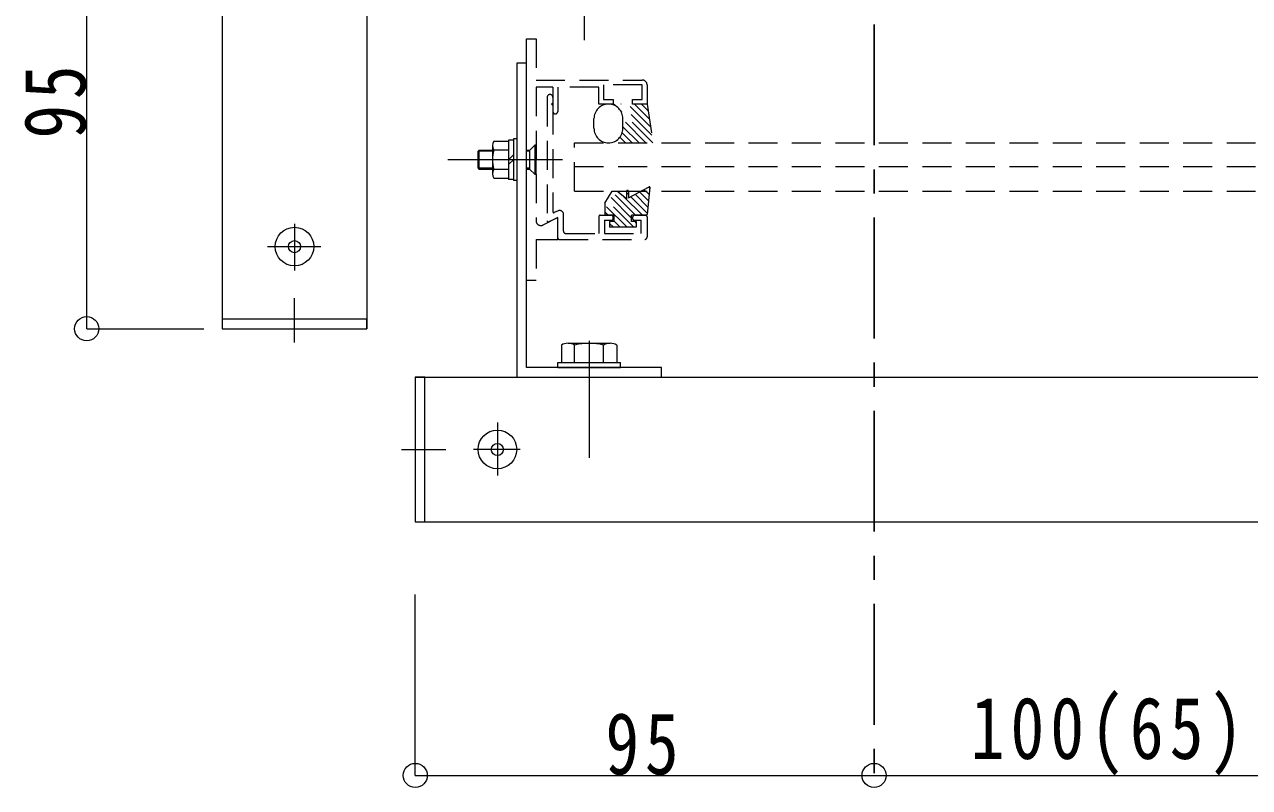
# Model space of a CAD drawing. Units: millimetres at full size, sheet at 1:5. Extents: x -1050 to 1050, y -742 to 742.
# Drawn here: x -327.9 to -74.3, y -226.8 to -68.8 of the extents above; entities that cross this region are included whole.
import ezdxf

# ---------------------------------------------------------------- set-up
doc = ezdxf.new("R2010")
doc.units = ezdxf.units.MM
doc.header["$LTSCALE"] = 5
doc.linetypes.add('CHAIN1', pattern=[8, 5, -1, 1, -1])
doc.linetypes.add('DASHED1', pattern=[1.8, 1.2, -0.6])
doc.layers.add('0-0_通り芯', color=7, linetype='CHAIN1')
for name, color, linetype, lineweight in [('0-3_寸法', 54, 'Continuous', 20), ('0-4_手摺部材', 92, 'Continuous', 20), ('0-5_手すり子', 12, 'Continuous', 20), ('0-7_ガラス', 6, 'Continuous', 20), ('0-8_その他', 11, 'Continuous', 20)]:
    doc.layers.add(name, color=color, linetype=linetype, lineweight=lineweight)
doc.styles.add('ＭＳ ゴシック', font='')
doc.styles.get('ＭＳ ゴシック').set_extended_font_data('MS Gothic')

# ---------------------------------------------------------------- blocks, each defined once
blk = doc.blocks.new('dimension_origin')
at = {"color": 0, "linetype": 'Continuous', "lineweight": -2}
blk.add_circle((0, 0), 1.25, dxfattribs=at)

msp = doc.modelspace()

# ---------------------------------------------------------------- linework, layer by layer
at = {"layer": '0-0_通り芯'}
msp.add_line((-151.98, 91.207), (-151.98, -224.293), dxfattribs=at)
at = {"layer": '0-3_寸法'}
for p, q in [((-315, -131.793), (-315, -36.793)), ((-315, -131.793), (-290.723, -131.793)), ((-246.98, -224.293), (-246.98, -186.793)), ((-246.98, -224.293), (-151.98, -224.293)), ((-151.98, -224.293), (-51.98, -224.293))]:
    msp.add_line(p, q, dxfattribs=at)
at = {"layer": '0-4_手摺部材', "linetype": 'CHAIN1'}
for p, q in [((-211.98, -48.276), (-211.98, -72.052)), ((-216.463, -96.793), (-240.239, -96.793)), ((-271.98, -110.085), (-271.98, -119.703)), ((-277.583, -114.793), (-266.562, -114.793)), ((-271.98, -134.644), (-271.98, -125.473)), ((-210.98, -134.279), (-210.98, -158.551)), ((-229.98, -151.189), (-229.98, -162.211)), ((-249.831, -156.793), (-240.66, -156.793)), ((-225.272, -156.793), (-234.89, -156.793))]:
    msp.add_line(p, q, dxfattribs=at)
at = {"layer": '0-4_手摺部材', "linetype": 'DASHED1'}
for p, q in [((-221.98, -80.293), (-199.98, -80.293)), ((-218.48, -81.793), (-221.98, -81.793)), ((-221.98, -81.793), (-221.98, -109.425)), ((-218.48, -81.793), (-218.48, -86.793)), ((-217.48, -81.793), (-217.48, -86.793)), ((-198.98, -81.293), (-198.98, -85.293)), ((-219.68, -83.893), (-219.68, -109.476)), ((-218.78, -85.293), (-218.48, -84.993)), ((-218.78, -85.293), (-218.48, -85.593)), ((-218.48, -83.893), (-218.48, -84.993)), ((-218.48, -85.593), (-218.48, -107.576)), ((-219.394, -109.657), (-217.48, -108.745)), ((-217.424, -107.39), (-218.194, -107.756)), ((-217.48, -112.993), (-217.48, -108.745)), ((-216.28, -111.593), (-216.28, -108.112)), ((-208.98, -108.593), (-208.98, -112.093)), ((-208.68, -108.293), (-206.48, -108.293)), ((-205.98, -108.993), (-205.98, -108.793)), ((-201.98, -108.793), (-201.98, -108.993)), ((-201.48, -108.293), (-199.28, -108.293)), ((-198.98, -108.593), (-198.98, -112.793)), ((-207.78, -109.293), (-206.28, -109.293)), ((-207.78, -109.293), (-207.78, -112.093)), ((-201.68, -109.293), (-200.18, -109.293)), ((-200.18, -112.093), (-200.18, -109.293)), ((-221.98, -113.293), (-221.98, -121.793)), ((-217.18, -113.293), (-199.48, -113.293)), ((-215.78, -112.093), (-208.98, -112.093)), ((-207.78, -112.093), (-200.18, -112.093))]:
    msp.add_line(p, q, dxfattribs=at)
at = {"layer": '0-4_手摺部材'}
for p, q in [((-230.726, -92.96), (-227.647, -92.96)), ((-226.647, -92.726), (-227.647, -92.726)), ((-227.647, -92.726), (-227.647, -100.86)), ((-225.98, -92.46), (-226.647, -92.46)), ((-226.647, -92.46), (-226.647, -101.126)), ((-233.98, -98.565), (-233.98, -95.02)), ((-230.98, -95.02), (-233.98, -95.02)), ((-233.752, -94.793), (-230.98, -94.793)), ((-230.98, -93.876), (-230.98, -99.71)), ((-227.647, -94.793), (-230.726, -94.793)), ((-227.647, -96.793), (-226.647, -95.793)), ((-223.98, -94.793), (-223.23, -94.793)), ((-223.23, -95.02), (-223.98, -95.02)), ((-233.98, -98.565), (-233.752, -98.793)), ((-230.98, -98.565), (-233.98, -98.565)), ((-230.98, -98.793), (-233.752, -98.793)), ((-227.647, -98.793), (-230.726, -98.793)), ((-226.647, -96.793), (-227.647, -97.793)), ((-223.23, -98.565), (-223.98, -98.565)), ((-223.23, -98.793), (-223.98, -98.793)), ((-230.726, -100.626), (-227.647, -100.626)), ((-226.647, -100.86), (-227.647, -100.86)), ((-225.98, -101.126), (-226.647, -101.126)), ((-215.355, -134.793), (-206.605, -134.793)), ((-213.98, -138.793), (-213.98, -135.174)), ((-207.98, -138.793), (-207.98, -135.174)), ((-205.23, -135.174), (-205.23, -138.793)), ((-217.48, -139.793), (-217.48, -138.793)), ((-217.48, -138.793), (-204.48, -138.793)), ((-204.48, -139.793), (-204.48, -138.793)), ((-244.98, -171.793), (-244.98, -141.793)), ((-217.48, -139.793), (-204.48, -139.793)), ((-246.98, -171.793), (-244.98, -171.793))]:
    msp.add_line(p, q, dxfattribs=at)
at = {"layer": '0-4_手摺部材', "linetype": 'DASHED1'}
for points in [[(-221.98, -121.793), (-223.98, -121.793), (-223.98, -71.793), (-221.98, -71.793), (-221.98, -80.293)], [(-198.98, -85.293), (-201.98, -85.293), (-201.98, -84.293), (-199.98, -84.293), (-199.98, -81.293), (-207.98, -81.293), (-207.98, -84.293), (-205.98, -84.293), (-205.98, -85.293), (-208.98, -85.293), (-208.98, -81.793), (-217.48, -81.793)], [(-221.98, -113.293), (-217.48, -113.293), (-217.48, -108.793), (-220.533, -110.319)]]:
    msp.add_lwpolyline(points, dxfattribs=at)
at = {"layer": '0-4_手摺部材'}
for points in [[(-195.98, -141.793), (-195.98, -139.793), (-223.98, -139.793), (-223.98, -76.793), (-225.98, -76.793), (-225.98, -141.793)], [(-222.23, -99.793), (-223.23, -98.793), (-223.23, -94.793), (-222.23, -93.793)], [(-256.98, -129.793), (-286.98, -129.793), (-286.98, -131.793), (-256.98, -131.793)]]:
    msp.add_lwpolyline(points, close=True, dxfattribs=at)
for points in [[(-222.23, -99.793), (-221.98, -99.793), (-221.98, -93.793), (-222.23, -93.793)], [(-233.752, -98.793), (-233.752, -94.793), (-233.98, -95.02)], [(-216.73, -135.174), (-216.73, -138.793), (-205.23, -138.793)], [(-244.98, -141.793), (-246.98, -141.793), (-246.98, -171.793)]]:
    msp.add_lwpolyline(points, dxfattribs=at)
for centre, radius in [((-271.98, -114.793), 4), ((-271.98, -114.793), 1.25), ((-229.98, -156.793), 4), ((-229.98, -156.793), 1.25)]:
    msp.add_circle(centre, radius, dxfattribs=at)
at = {"layer": '0-4_手摺部材', "linetype": 'DASHED1'}
for centre, radius, start, end in [((-199.98, -81.293), 1, 0, 90), ((-219.08, -83.893), 0.6, 0, 180), ((-217.98, -86.793), 0.5, 180, 360), ((-218.28, -107.576), 0.2, 180, 295.46), ((-217.08, -108.112), 0.8, 0, 115.46), ((-208.68, -108.593), 0.3, 90, 180), ((-206.48, -108.793), 0.5, 0, 90), ((-206.28, -108.993), 0.3, 270, 360), ((-201.48, -108.793), 0.5, 90, 180), ((-201.68, -108.993), 0.3, 180, 270), ((-199.28, -108.593), 0.3, 0, 90), ((-220.98, -109.425), 1, 180, 296.56505), ((-219.48, -109.476), 0.2, 180, 295.46), ((-215.78, -111.593), 0.5, 180, 270), ((-217.18, -112.993), 0.3, 180, 270), ((-199.48, -112.793), 0.5, 270, 360)]:
    msp.add_arc(centre, radius, start, end, dxfattribs=at)
at = {"layer": '0-4_手摺部材'}
for centre, radius, start, end in [((-229.199, -93.876), 1.781, 149.02096, 210.97907), ((-222.98, -96.793), 8, 165.52248, 194.47752), ((-229.199, -99.71), 1.781, 149.02097, 210.97903), ((-215.355, -137.464), 2.671, 59.02093, 120.97904), ((-210.98, -146.793), 12, 75.52248, 104.47752), ((-206.605, -137.464), 2.671, 59.02097, 120.97903)]:
    msp.add_arc(centre, radius, start, end, dxfattribs=at)
at = {"layer": '0-5_手すり子'}
for p, q in [((-286.98, 91.207), (-286.98, -131.793)), ((-256.98, 91.207), (-256.98, -131.793)), ((-246.98, -141.793), (98.02, -141.793)), ((-246.98, -171.793), (98.02, -171.793))]:
    msp.add_line(p, q, dxfattribs=at)
at = {"layer": '0-7_ガラス', "linetype": 'DASHED1'}
for p, q in [((-213.98, -103.293), (-213.98, -93.296)), ((-213.98, -93.296), (98.02, -93.296)), ((98.02, -98.296), (-213.98, -98.296)), ((-213.98, -103.293), (98.02, -103.293))]:
    msp.add_line(p, q, dxfattribs=at)
at = {"layer": '0-8_その他', "linetype": 'DASHED1'}
for p, q in [((-205.304, -85.805), (-205.816, -85.293)), ((-198.016, -91.679), (-204.402, -85.293)), ((-198.267, -90.013), (-202.987, -85.293)), ((-198.519, -88.347), (-201.573, -85.293)), ((-198.77, -86.682), (-200.159, -85.293)), ((-198.98, -85.293), (-197.772, -93.293)), ((-209.98, -90.293), (-209.98, -88.293)), ((-197.816, -93.293), (-204.492, -86.617)), ((-203.98, -90.293), (-203.98, -88.293)), ((-199.23, -93.293), (-203.98, -88.543)), ((-202.058, -93.293), (-204.128, -91.223)), ((-200.644, -93.293), (-203.98, -89.957)), ((-203.473, -93.293), (-204.62, -92.145)), ((-207.745, -105.793), (-206.245, -103.293)), ((-201.368, -108.293), (-206.291, -103.37)), ((-206.245, -103.293), (-205.245, -103.293)), ((-203.245, -104.893), (-205.245, -103.293)), ((-203.245, -103.293), (-203.245, -104.893)), ((-202.845, -103.987), (-203.245, -103.587)), ((-202.945, -103.193), (-203.145, -103.193)), ((-202.845, -104.679), (-198.561, -102.387)), ((-202.845, -103.293), (-202.845, -104.679)), ((-198.825, -106.593), (-201.473, -103.945)), ((-198.697, -105.308), (-200.552, -103.452)), ((-198.568, -104.022), (-199.631, -102.959)), ((-198.414, -102.485), (-198.977, -108.113)), ((-198.439, -102.736), (-198.71, -102.466)), ((-207.745, -105.793), (-207.745, -108.143)), ((-203.111, -110.793), (-207.745, -106.159)), ((-201.696, -110.793), (-207.352, -105.138)), ((-202.195, -108.88), (-206.822, -104.254)), ((-199.954, -108.293), (-203.789, -104.458)), ((-198.954, -107.879), (-202.395, -104.438)), ((-207.025, -108.293), (-207.745, -107.573)), ((-205.795, -108.293), (-207.595, -108.293)), ((-205.795, -109.593), (-205.795, -108.293)), ((-199.176, -108.293), (-202.195, -108.293)), ((-202.195, -109.593), (-202.195, -108.293)), ((-205.795, -109.593), (-206.745, -109.593)), ((-206.745, -109.593), (-206.745, -110.793)), ((-205.939, -110.793), (-206.745, -109.987)), ((-201.245, -110.793), (-206.745, -110.793)), ((-204.525, -110.793), (-205.795, -109.523)), ((-201.245, -109.593), (-202.195, -109.593)), ((-201.245, -109.83), (-201.482, -109.593)), ((-201.245, -109.593), (-201.245, -110.793))]:
    msp.add_line(p, q, dxfattribs=at)
for centre, radius, start, end in [((-206.98, -88.293), 3, 90, 180), ((-206.98, -88.293), 3, 0, 90), ((-206.98, -90.293), 3, 180, 270), ((-206.98, -90.293), 3, 270, 360), ((-203.145, -103.293), 0.1, 90, 180), ((-202.945, -103.293), 0.1, 0, 90), ((-198.514, -102.475), 0.1, 354.28941, 118.15108), ((-207.595, -108.143), 0.15, 180, 270), ((-199.176, -108.093), 0.2, 270, 354.28941)]:
    msp.add_arc(centre, radius, start, end, dxfattribs=at)

# ---------------------------------------------------------------- block references
at = {"layer": '0-3_寸法', "xscale": 2, "yscale": 2}
for p, rotation in [((-315, -131.793), 270), ((-246.98, -224.293), 180), ((-151.98, -224.293), 180)]:
    msp.add_blockref('dimension_origin', p, dxfattribs=dict(at, rotation=rotation))
msp.add_blockref('dimension_origin', (-151.98, -224.293), dxfattribs=at)

# ---------------------------------------------------------------- texts
at = {"layer": '0-3_寸法', "insert": (-315, -92.418), "char_height": 12.83, "attachment_point": 7, "rotation": 90, "style": 'ＭＳ ゴシック'}
msp.add_mtext('\\T1.17;\\W0.8;95', dxfattribs=at)
at = {"layer": '0-3_寸法', "char_height": 12.83, "attachment_point": 7, "style": 'ＭＳ ゴシック'}
for s, insert in [('\\T1.18;\\W0.8;100(65)', (-131.98, -224.293)), ('\\T1.17;\\W0.8;95', (-207.605, -224.293))]:
    msp.add_mtext(s, dxfattribs=dict(at, insert=insert))

doc.saveas('drawing.dxf')
